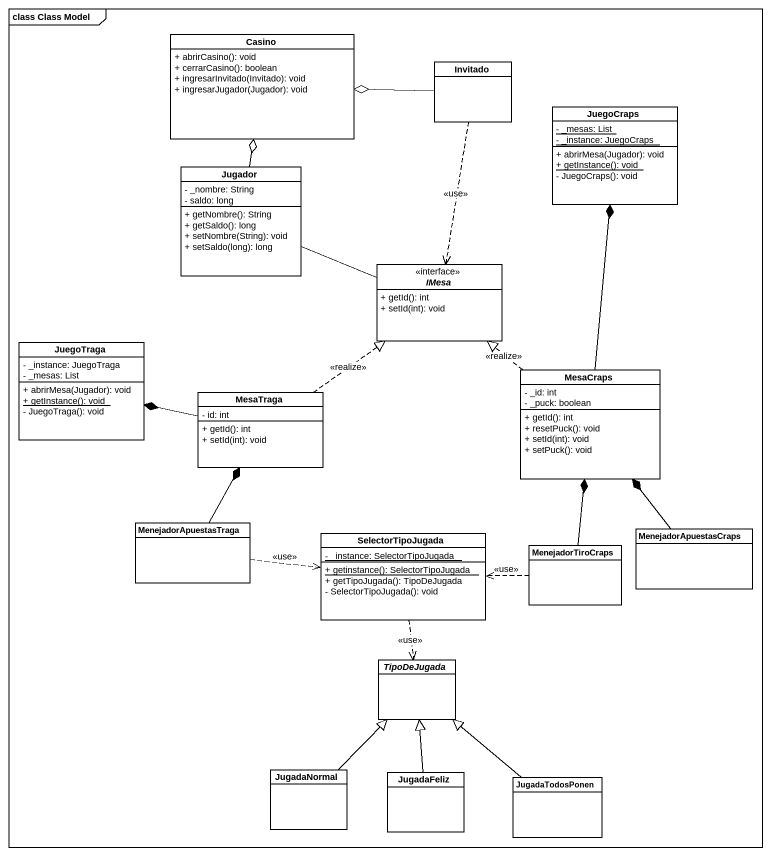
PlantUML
@startuml
mainframe class Class Model
hide circle
hide empty members
skinparam classAttributeIconSize 0
class Casino {
  + abrirCasino(): void
  + cerrarCasino(): boolean
  + ingresarInvitado(Invitado): void
  + ingresarJugador(Jugador): void
}
class Invitado
class JuegoCraps {
  {static} - _mesas: List
  {static} - _instance: JuegoCraps
  + abrirMesa(Jugador): void
  {static} + getInstance(): void
  - JuegoCraps(): void
}
class Jugador {
  - _nombre: String
  - saldo: long
  + getNombre(): String
  + getSaldo(): long
  + setNombre(String): void
  + setSaldo(long): long
}
interface IMesa <<interface>> {
  + getId(): int
  + setId(int): void
}
class JuegoTraga {
  - _instance: JuegoTraga
  - _mesas: List
  + abrirMesa(Jugador): void
  {static} + getInstance(): void
  - JuegoTraga(): void
}
class MesaCraps {
  - _id: int
  - _puck: boolean
  + getId(): int
  + resetPuck(): void
  + setId(int): void
  + setPuck(): void
}
class MesaTraga {
  - id: int
  + getId(): int
  + setId(int): void
}
class MenejadorApuestasTraga
class SelectorTipoJugada {
  {static} - _instance: SelectorTipoJugada
  {static} + getinstance(): SelectorTipoJugada
  + getTipoJugada(): TipoDeJugada
  - SelectorTipoJugada(): void
}
class MenejadorApuestasCraps
class MenejadorTiroCraps
abstract class TipoDeJugada
class JugadaNormal
class JugadaFeliz
class JugadaTodosPonen
Invitado -left-o Casino
Invitado ..> IMesa : <<use>>
Jugador -up-o Casino
Jugador -right- IMesa
MesaCraps -up-* JuegoCraps
MesaCraps .up.|> IMesa : <<realize>>
MesaTraga .up.|> IMesa : <<realize>>
MesaTraga -left-* JuegoTraga
MenejadorApuestasTraga -up-* MesaTraga
MenejadorApuestasTraga .right.> SelectorTipoJugada : <<use>>
SelectorTipoJugada ..> TipoDeJugada : <<use>>
MenejadorApuestasCraps -up-* MesaCraps
MenejadorTiroCraps -up-* MesaCraps
MenejadorTiroCraps .left.> SelectorTipoJugada : <<use>>
JugadaNormal -up-|> TipoDeJugada
JugadaFeliz -up-|> TipoDeJugada
JugadaTodosPonen -up-|> TipoDeJugada
@enduml
